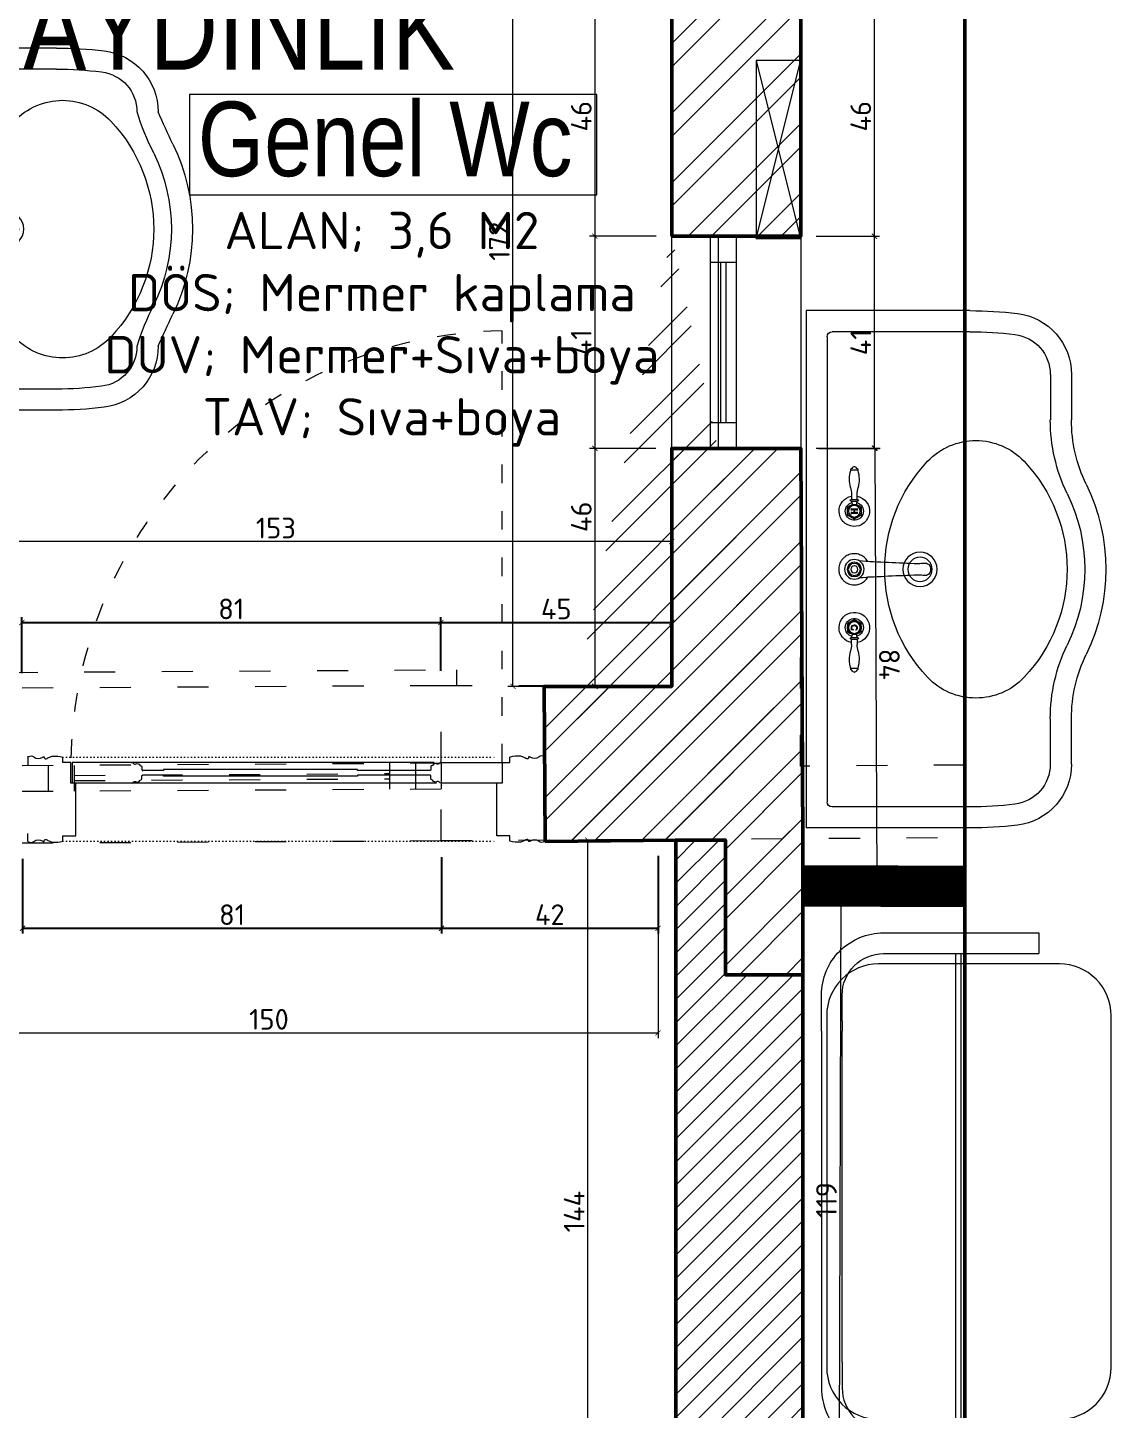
# Model space of a CAD drawing. Header units: inches. Extents: x -10121 to 9010, y 58067 to 62726.
# Drawn here: x 7789.6 to 7999.3, y 61725.9 to 61993 of the extents above; entities that cross this region are included whole.
import ezdxf

# ---------------------------------------------------------------- set-up
doc = ezdxf.new("R2010")
doc.units = ezdxf.units.IN
doc.linetypes.add('ACAD_ISO03W100', pattern=[30, 12, -18])
doc.linetypes.add('DOT', pattern=[6.35, 0, -6.35])
for name, color, linetype, lineweight in [('A-DUVAR 0.50', 40, 'Continuous', 50), ('A-KAPI A DOGR 0.13', 73, 'Continuous', 13), ('A-KAPI A DOGR 0.20', 46, 'Continuous', 20), ('A-KAPI NOKT', 35, 'DOT', 9), ('A-PRODUCT', 7, 'Continuous', 9), ('A-YAZI 0.15', 190, 'Continuous', 15), ('Auto-Aksesuar', 6, 'Continuous', 5), ('Auto-Cam', 140, 'Continuous', 9), ('Auto-Metal', 71, 'Continuous', 18), ('Auto-Olcu', 33, 'Continuous', 15), ('Auto-Silik_Cizgiler', 47, 'Continuous', 9), ('Auto-SilikCizgiler', 251, 'Continuous', 9), ('Auto-Tefris', 32, 'Continuous', 9), ('Auto-Vitrifiye', 8, 'Continuous', 9), ('Auto-Yazi', 7, 'Continuous', 20), ('PEN', 151, 'Continuous', 20), ('yazi mekan 020', 9, 'Continuous', 20)]:
    doc.layers.add(name, color=color, linetype=linetype, lineweight=lineweight)
doc.styles.add('1-20', font='isocpeur.ttf', dxfattribs={"height": 4})
doc.styles.add('STYLE1', font='technic_.ttf')
doc.styles.add('swis721cnbt10', font='isocpeur.ttf', dxfattribs={"height": 10})
doc.styles.add('swis721cnbt20', font='swissck.ttf', dxfattribs={"height": 20})
doc.dimstyles.new('ölçü 1_20', dxfattribs={"dimtxt": 4, "dimasz": 1, "dimexe": 1, "dimexo": 3, "dimtad": 1, "dimdec": 0, "dimtxsty": '1-20', "dimblk": 'ARCHTICK', "dimcen": 1.5, "dimclrd": 256, "dimclre": 256, "dimclrt": 256, "dimadec": 0, "dimazin": 0, "dimtfac": 1, "dimtdec": 0, "dimtmove": 0, "dimatfit": 3, "dimldrblk": 'ARCHTICK', "dimfxl": 1, "dimlwd": -1, "dimlwe": -1, "dimarcsym": 0})
pattern_1 = [(45, (-13463.558, 83650.127), (-6.735192, 6.735192), []), (45, (-13459.067, 83650.127), (-6.735192, 6.735192), [])]

# ---------------------------------------------------------------- blocks, each defined once
blk = doc.blocks.new('_ARCHTICK')
at = {"color": 0, "linetype": 'ByBlock', "const_width": 0.15}
blk.add_lwpolyline([(-0.5, -0.5), (0.5, 0.5)], dxfattribs=at)
blk = doc.blocks.new('*D693')
at = {"layer": 'Auto-Olcu', "ltscale": 5, "transparency": 16777216}
for p, q in [((7911.43, 61832.88), (7911.43, 61797.65)), ((7761.01, 61832), (7761.01, 61797.65)), ((7761.01, 61798.65), (7911.43, 61798.65))]:
    blk.add_line(p, q, dxfattribs=at)
at = {"layer": 'DEFPOINTS', "color": 0, "ltscale": 5, "transparency": 16777216}
for p in [(7911.43, 61835.88), (7761.01, 61835), (7911.43, 61798.65)]:
    blk.add_point(p, dxfattribs=at)
at = {"layer": 'Auto-Olcu', "ltscale": 5, "transparency": 16777216, "rotation": 180}
blk.add_blockref('_ARCHTICK', (7761.01, 61798.65), dxfattribs=at)
at = {"layer": 'Auto-Olcu', "ltscale": 5, "transparency": 16777216}
blk.add_blockref('_ARCHTICK', (7911.43, 61798.65), dxfattribs=at)
at = {"layer": 'Auto-Olcu', "ltscale": 5, "transparency": 16777216, "insert": (7836.22, 61801.28), "char_height": 4, "attachment_point": 5, "style": '1-20'}
blk.add_mtext('150', dxfattribs=at)
blk = doc.blocks.new('*D700')
at = {"layer": 'Auto-Olcu', "ltscale": 5, "transparency": 16777216}
for p, q in [((7911.08, 61999.05), (7898.21, 61999.05)), ((7899.21, 61999.05), (7899.21, 61952.64)), ((7911.08, 61952.64), (7898.21, 61952.64))]:
    blk.add_line(p, q, dxfattribs=at)
at = {"layer": 'DEFPOINTS', "color": 0, "ltscale": 5, "transparency": 16777216}
for p in [(7914.08, 61999.05), (7899.21, 61952.64), (7914.08, 61952.64)]:
    blk.add_point(p, dxfattribs=at)
at = {"layer": 'Auto-Olcu', "ltscale": 5, "transparency": 16777216}
for p, rotation in [((7899.21, 61999.05), 90), ((7899.21, 61952.64), 270)]:
    blk.add_blockref('_ARCHTICK', p, dxfattribs=dict(at, rotation=rotation))
at = {"layer": 'Auto-Olcu', "ltscale": 5, "transparency": 16777216, "insert": (7896.59, 61975.84), "char_height": 4, "attachment_point": 5, "rotation": 90, "style": '1-20'}
blk.add_mtext('46', dxfattribs=at)
blk = doc.blocks.new('*D701')
at = {"layer": 'Auto-Olcu', "ltscale": 5, "transparency": 16777216}
for p, q in [((7911.08, 61952.64), (7898.21, 61952.64)), ((7899.21, 61952.64), (7899.21, 61911.64)), ((7911.01, 61911.64), (7898.21, 61911.64))]:
    blk.add_line(p, q, dxfattribs=at)
at = {"layer": 'DEFPOINTS', "color": 0, "ltscale": 5, "transparency": 16777216}
for p in [(7914.08, 61952.64), (7899.21, 61911.64), (7914.01, 61911.64)]:
    blk.add_point(p, dxfattribs=at)
at = {"layer": 'Auto-Olcu', "ltscale": 5, "transparency": 16777216}
for p, rotation in [((7899.21, 61952.64), 90), ((7899.21, 61911.64), 270)]:
    blk.add_blockref('_ARCHTICK', p, dxfattribs=dict(at, rotation=rotation))
at = {"layer": 'Auto-Olcu', "ltscale": 5, "transparency": 16777216, "insert": (7896.59, 61932.14), "char_height": 4, "attachment_point": 5, "rotation": 90, "style": '1-20'}
blk.add_mtext('41', dxfattribs=at)
blk = doc.blocks.new('*D702')
at = {"layer": 'Auto-Olcu', "ltscale": 5, "transparency": 16777216}
for p, q in [((7911.01, 61911.64), (7898.21, 61911.64)), ((7899.21, 61911.64), (7899.21, 61865.64)), ((7911.09, 61865.64), (7898.21, 61865.64))]:
    blk.add_line(p, q, dxfattribs=at)
at = {"layer": 'DEFPOINTS', "color": 0, "ltscale": 5, "transparency": 16777216}
for p in [(7914.01, 61911.64), (7899.21, 61865.64), (7914.09, 61865.64)]:
    blk.add_point(p, dxfattribs=at)
at = {"layer": 'Auto-Olcu', "ltscale": 5, "transparency": 16777216}
for p, rotation in [((7899.21, 61911.64), 90), ((7899.21, 61865.64), 270)]:
    blk.add_blockref('_ARCHTICK', p, dxfattribs=dict(at, rotation=rotation))
at = {"layer": 'Auto-Olcu', "ltscale": 5, "transparency": 16777216, "insert": (7896.59, 61898.41), "char_height": 4, "attachment_point": 5, "rotation": 90, "style": '1-20'}
blk.add_mtext('46', dxfattribs=at)
blk = doc.blocks.new('*D703')
at = {"layer": 'Auto-Olcu', "ltscale": 5, "transparency": 16777216}
for p, q in [((7911.25, 62037.68), (7882.39, 62037.68)), ((7883.39, 61865.64), (7883.39, 62037.68)), ((7911.09, 61865.64), (7882.39, 61865.64))]:
    blk.add_line(p, q, dxfattribs=at)
at = {"layer": 'DEFPOINTS', "color": 0, "ltscale": 5, "transparency": 16777216}
for p in [(7883.39, 62037.68), (7914.25, 62037.68, 0.43), (7914.09, 61865.64)]:
    blk.add_point(p, dxfattribs=at)
at = {"layer": 'Auto-Olcu', "ltscale": 5, "transparency": 16777216}
for p, rotation in [((7883.39, 62037.68), 90), ((7883.39, 61865.64), 270)]:
    blk.add_blockref('_ARCHTICK', p, dxfattribs=dict(at, rotation=rotation))
at = {"layer": 'Auto-Olcu', "ltscale": 5, "transparency": 16777216, "insert": (7880.76, 61951.66), "char_height": 4, "attachment_point": 5, "rotation": 90, "style": '1-20'}
blk.add_mtext('172', dxfattribs=at)
blk = doc.blocks.new('*D708')
at = {"layer": 'Auto-Olcu', "ltscale": 5, "transparency": 16777216}
for p, q in [((7761.01, 61868.64), (7761.01, 61894.61)), ((7914.09, 61868.64), (7914.09, 61894.61)), ((7914.09, 61893.61), (7761.01, 61893.61))]:
    blk.add_line(p, q, dxfattribs=at)
at = {"layer": 'DEFPOINTS', "color": 0, "ltscale": 5, "transparency": 16777216}
for p in [(7761.01, 61893.61), (7761.01, 61865.64), (7914.09, 61865.64)]:
    blk.add_point(p, dxfattribs=at)
at = {"layer": 'Auto-Olcu', "ltscale": 5, "transparency": 16777216, "rotation": 180}
blk.add_blockref('_ARCHTICK', (7761.01, 61893.61), dxfattribs=at)
at = {"layer": 'Auto-Olcu', "ltscale": 5, "transparency": 16777216}
blk.add_blockref('_ARCHTICK', (7914.09, 61893.61), dxfattribs=at)
at = {"layer": 'Auto-Olcu', "ltscale": 5, "transparency": 16777216, "insert": (7837.55, 61896.24), "char_height": 4, "attachment_point": 5, "style": '1-20'}
blk.add_mtext('153', dxfattribs=at)
blk = doc.blocks.new('*D712')
at = {"layer": 'Auto-Olcu', "ltscale": 5, "transparency": 16777216}
for p, q in [((7942.01, 61952.64), (7954.25, 61952.64)), ((7953.25, 61911.64), (7953.25, 61952.64)), ((7942.45, 61911.64), (7954.25, 61911.64))]:
    blk.add_line(p, q, dxfattribs=at)
at = {"layer": 'DEFPOINTS', "color": 0, "ltscale": 5, "transparency": 16777216}
for p in [(7939.01, 61952.64), (7953.25, 61952.64), (7939.45, 61911.64)]:
    blk.add_point(p, dxfattribs=at)
at = {"layer": 'Auto-Olcu', "ltscale": 5, "transparency": 16777216}
for p, rotation in [((7953.25, 61952.64), 90), ((7953.25, 61911.64), 270)]:
    blk.add_blockref('_ARCHTICK', p, dxfattribs=dict(at, rotation=rotation))
at = {"layer": 'Auto-Olcu', "ltscale": 5, "transparency": 16777216, "insert": (7950.62, 61932.14), "char_height": 4, "attachment_point": 5, "rotation": 90, "style": '1-20'}
blk.add_mtext('41', dxfattribs=at)
blk = doc.blocks.new('*D713')
at = {"layer": 'Auto-Olcu', "ltscale": 5, "transparency": 16777216}
for p, q in [((7942.01, 61999.05), (7954.25, 61999.05)), ((7953.25, 61952.64), (7953.25, 61999.05)), ((7942.01, 61952.64), (7954.25, 61952.64))]:
    blk.add_line(p, q, dxfattribs=at)
at = {"layer": 'DEFPOINTS', "color": 0, "ltscale": 5, "transparency": 16777216}
for p in [(7939.01, 61999.05), (7953.25, 61999.05), (7939.01, 61952.64)]:
    blk.add_point(p, dxfattribs=at)
at = {"layer": 'Auto-Olcu', "ltscale": 5, "transparency": 16777216}
for p, rotation in [((7953.25, 61999.05), 90), ((7953.25, 61952.64), 270)]:
    blk.add_blockref('_ARCHTICK', p, dxfattribs=dict(at, rotation=rotation))
at = {"layer": 'Auto-Olcu', "ltscale": 5, "transparency": 16777216, "insert": (7950.62, 61975.84), "char_height": 4, "attachment_point": 5, "rotation": 90, "style": '1-20'}
blk.add_mtext('46', dxfattribs=at)
blk = doc.blocks.new('*D719')
at = {"layer": 'Auto-Olcu', "ltscale": 5, "transparency": 16777216}
for p, q in [((7942.37, 61825.81), (7947.8, 61825.79)), ((7946.8, 61825.79), (7946.43, 61706.87)), ((7942, 61706.88), (7947.43, 61706.86))]:
    blk.add_line(p, q, dxfattribs=at)
at = {"layer": 'DEFPOINTS', "color": 0, "ltscale": 5, "transparency": 16777216}
for p in [(7939.37, 61825.82), (7939, 61706.89), (7946.43, 61706.87)]:
    blk.add_point(p, dxfattribs=at)
at = {"layer": 'Auto-Olcu', "ltscale": 5, "transparency": 16777216}
for p, rotation in [((7946.8, 61825.79), 89.82435780464125), ((7946.43, 61706.87), 269.8243578046412)]:
    blk.add_blockref('_ARCHTICK', p, dxfattribs=dict(at, rotation=rotation))
at = {"layer": 'Auto-Olcu', "ltscale": 5, "transparency": 16777216, "insert": (7943.99, 61766.34), "char_height": 4, "attachment_point": 5, "rotation": 89.8244, "style": '1-20'}
blk.add_mtext('119', dxfattribs=at)
blk = doc.blocks.new('*D720')
at = {"layer": 'Auto-Olcu', "ltscale": 5, "transparency": 16777216}
for p, q in [((7942.01, 61911.65), (7954.35, 61911.7)), ((7953.35, 61911.7), (7953.7, 61828.08)), ((7942.35, 61828.03), (7954.7, 61828.08))]:
    blk.add_line(p, q, dxfattribs=at)
at = {"layer": 'DEFPOINTS', "color": 0, "ltscale": 5, "transparency": 16777216}
for p in [(7939.01, 61911.64), (7939.35, 61828.02), (7953.7, 61828.08)]:
    blk.add_point(p, dxfattribs=at)
at = {"layer": 'Auto-Olcu', "ltscale": 5, "transparency": 16777216}
for p, rotation in [((7953.35, 61911.7), 90.23833155565073), ((7953.7, 61828.08), 270.2383315556507)]:
    blk.add_blockref('_ARCHTICK', p, dxfattribs=dict(at, rotation=rotation))
at = {"layer": 'Auto-Olcu', "ltscale": 5, "transparency": 16777216, "insert": (7956.15, 61869.9), "char_height": 4, "attachment_point": 5, "rotation": 270.2383, "style": '1-20'}
blk.add_mtext('84', dxfattribs=at)
blk = doc.blocks.new('*D722')
at = {"layer": 'Auto-Olcu', "ltscale": 5, "transparency": 16777216}
for p, q in [((7911.9, 61835.9), (7896.85, 61835.9)), ((7897.85, 61692.32), (7897.85, 61835.9)), ((7911.9, 61692.32), (7896.85, 61692.32))]:
    blk.add_line(p, q, dxfattribs=at)
at = {"layer": 'DEFPOINTS', "color": 0, "ltscale": 5, "transparency": 16777216}
for p in [(7897.85, 61835.9), (7914.9, 61835.9), (7914.9, 61692.32)]:
    blk.add_point(p, dxfattribs=at)
at = {"layer": 'Auto-Olcu', "ltscale": 5, "transparency": 16777216}
for p, rotation in [((7897.85, 61835.9), 90), ((7897.85, 61692.32), 270)]:
    blk.add_blockref('_ARCHTICK', p, dxfattribs=dict(at, rotation=rotation))
at = {"layer": 'Auto-Olcu', "ltscale": 5, "transparency": 16777216, "insert": (7895.22, 61764.11), "char_height": 4, "attachment_point": 5, "rotation": 90, "style": '1-20'}
blk.add_mtext('144', dxfattribs=at)
blk = doc.blocks.new('planduravit')
at = {"layer": 'Auto-Aksesuar'}
for p, q in [((24396.92, 259.83, 37.37), (24405.51, 225.42, 37.37)), ((24396.92, 225.42, 37.37), (24405.51, 259.67, 37.67))]:
    blk.add_line(p, q, dxfattribs=at)
at = {"layer": 'Auto-Aksesuar', "elevation": 37.37}
blk.add_lwpolyline([(24405.51, 225.42), (24405.51, 259.83), (24396.92, 259.83), (24396.92, 225.42)], close=True, dxfattribs=at)
blk = doc.blocks.new('FGHGJ')
at = {"layer": 'Auto-Silik_Cizgiler'}
for p, q in [((18004.15, -6697.32), (18004.15, -6605.32)), ((18005.15, -6697.32), (18005.15, -6605.32))]:
    blk.add_line(p, q, dxfattribs=at)
at = {"layer": 'Auto-Tefris'}
blk.add_lwpolyline([(17979.15, -6617.32), (17979.15, -6685.32, 0.414214), (17989.15, -6695.32), (18024.15, -6695.32, 0.414214), (18034.15, -6685.32), (18034.15, -6617.32, 0.414214), (18024.15, -6607.32), (17989.15, -6607.32, 0.414214)], format="xyb", close=True, dxfattribs=at)
at = {"layer": 'Auto-Yazi'}
for p, q in [((18020.15, -6601.32), (18020.15, -6605.32)), ((17978.15, -6620.32), (17978.15, -6618.32)), ((17978.15, -6620.32), (17978.15, -6684.32)), ((17982.15, -6618.32), (17982.15, -6620.32)), ((17982.15, -6684.32), (17982.15, -6620.32)), ((18020.15, -6701.32), (18020.15, -6697.32))]:
    blk.add_line(p, q, dxfattribs=at)
for points in [[(17978.15, -6618.32), (17978.15, -6613.32, -0.414214), (17990.15, -6601.32), (18020.15, -6601.32)], [(17978.15, -6618.32), (17978.15, -6613.32, -0.414214), (17990.15, -6601.32), (18020.15, -6601.32)], [(17982.15, -6618.32), (17982.15, -6613.32, -0.414214), (17990.15, -6605.32), (18020.15, -6605.32)], [(17978.15, -6684.32), (17978.15, -6689.32, 0.414214), (17990.15, -6701.32), (18020.15, -6701.32)], [(17978.15, -6684.32), (17978.15, -6689.32, 0.414214), (17990.15, -6701.32), (18020.15, -6701.32)], [(17982.15, -6684.32), (17982.15, -6689.32, 0.414214), (17990.15, -6697.32), (18020.15, -6697.32)]]:
    blk.add_lwpolyline(points, format="xyb", dxfattribs=at)
blk = doc.blocks.new('lava')
for p, q in [((-50, -31.63), (-50, 0)), ((-50, 0), (50, 0)), ((50, -31.63), (50, 0)), ((-45.91, -31.63), (-45.91, -5.03)), ((-44.96, -4.08), (44.96, -4.08)), ((45.91, -31.63), (45.91, -5.03)), ((-37.65, -47.22), (-28.87, -47.22)), ((37.65, -47.22), (28.87, -47.22)), ((-37.65, -51.3), (-28.87, -51.3)), ((37.65, -51.3), (28.87, -51.3))]:
    blk.add_line(p, q)
for centre, radius in [((0, -9.33), 1.9), ((0, -22.03), 3.3), ((0, -22.03), 2.35)]:
    blk.add_circle(centre, radius)
for centre, radius, start, end in [((-44.96, -5.03), 0.95, 90, 180), ((44.96, -5.03), 0.95, 0, 90), ((0, -45.6), 30.4, 46.6377, 133.3623), ((-12.07, -32.82), 12.82, 133.3623, 226.6377), ((12.07, -32.82), 12.82, 313.3623, 46.6377), ((26, -31.63), 76, 180, 186.9781), ((26, -31.63), 71.92, 180, 186.9781), ((-26, -31.63), 71.92, 353.0219, 0), ((-26, -31.63), 76, 353.0219, 0), ((-37.65, -39.42), 11.88, 186.9781, 270), ((-37.65, -39.42), 7.79, 186.9781, 270), ((0, -20.05), 30.4, 226.6377, 313.3623), ((37.65, -39.42), 7.79, 270, 353.0219), ((37.65, -39.42), 11.88, 270, 353.0219), ((-28.87, -79.8), 32.59, 64.1581, 90), ((28.87, -79.8), 32.59, 90, 115.8419), ((0, -20.46), 33.41, 243.9617, 296.0383), ((-28.87, -79.8), 28.5, 64.1581, 90), ((28.87, -79.8), 28.5, 90, 115.8419), ((0, -20.46), 37.49, 243.9831, 296.0169)]:
    blk.add_arc(centre, radius, start, end)
blk = doc.blocks.new('EALS13 TOP')
at = {"layer": 'A-PRODUCT', "linetype": 'Continuous', "lineweight": 15}
for p, q in [((0, 8.91), (0, 8.87)), ((0.07, 9.04), (0.15, 9.08)), ((0.15, 8.7), (0.07, 8.74)), ((0.15, 9.09), (0.17, 9.14)), ((0.17, 8.64), (0.15, 8.69)), ((0.21, 9.16), (0.26, 9.16)), ((0.26, 8.62), (0.21, 8.62)), ((0.27, 8.63), (0.27, 9.15)), ((2.14, 9.11), (2.54, 9.11)), ((2.54, 8.67), (2.14, 8.67)), ((2.54, 9.14), (2.54, 8.64)), ((2.67, 9.14), (2.67, 8.64)), ((2.94, 9.09), (2.92, 9.06)), ((2.92, 8.72), (2.94, 8.69)), ((2.93, 9.06), (2.93, 9.04)), ((2.93, 8.73), (2.93, 8.72)), ((3.11, 9.38), (3.02, 9.23)), ((3.02, 8.55), (3.11, 8.4)), ((3.36, 9.43), (3.19, 9.43)), ((3.23, 9.1), (3.23, 9.1)), ((3.4, 9.11), (3.24, 9.11)), ((3.25, 8.66), (3.4, 8.66)), ((3.28, 9.03), (3.28, 8.74)), ((3.34, 8.9), (3.34, 9.03)), ((3.56, 8.9), (3.34, 8.9)), ((3.34, 8.74), (3.34, 8.88)), ((3.34, 8.88), (3.56, 8.88)), ((3.39, 9.1), (3.4, 9.1)), ((3.4, 8.67), (3.39, 8.67)), ((3.4, 9.1), (3.4, 9.11)), ((3.4, 8.66), (3.4, 8.67)), ((3.65, 9.11), (3.5, 9.11)), ((3.5, 9.11), (3.5, 9.1)), ((3.5, 9.1), (3.51, 9.1)), ((3.51, 8.67), (3.5, 8.67)), ((3.5, 8.67), (3.5, 8.66)), ((3.5, 8.66), (3.64, 8.66)), ((3.7, 9.43), (3.53, 9.43)), ((3.56, 9.03), (3.56, 8.9)), ((3.56, 8.88), (3.56, 8.74)), ((3.62, 8.74), (3.62, 9.03)), ((3.87, 9.23), (3.79, 9.38)), ((3.79, 8.4), (3.87, 8.55)), ((4.04, 8.94), (3.95, 9.09)), ((3.95, 8.69), (4.04, 8.84)), ((11.85, 8.94), (11.94, 9.09)), ((11.94, 8.69), (11.85, 8.84)), ((12.02, 9.23), (12.11, 9.38)), ((12.11, 8.4), (12.02, 8.55)), ((12.19, 9.43), (12.36, 9.43)), ((12.53, 9.43), (12.7, 9.43)), ((12.62, 9.12), (12.6, 9.12)), ((12.62, 8.96), (12.63, 8.96)), ((12.79, 9.38), (12.87, 9.23)), ((12.87, 8.55), (12.79, 8.4)), ((12.95, 9.09), (12.97, 9.06)), ((12.97, 8.72), (12.95, 8.69)), ((12.96, 9.06), (12.96, 9.04)), ((12.96, 8.73), (12.96, 8.72)), ((13.22, 9.14), (13.22, 8.64)), ((13.35, 9.14), (13.35, 8.64)), ((13.75, 9.11), (13.35, 9.11)), ((13.35, 8.67), (13.75, 8.67)), ((15.62, 8.63), (15.62, 9.15)), ((15.69, 9.16), (15.63, 9.16)), ((15.63, 8.62), (15.69, 8.62)), ((15.74, 9.09), (15.72, 9.14)), ((15.72, 8.64), (15.74, 8.69)), ((15.82, 9.04), (15.75, 9.08)), ((15.75, 8.7), (15.82, 8.74)), ((15.89, 8.91), (15.89, 8.87)), ((3.19, 8.35), (3.36, 8.35)), ((3.53, 8.35), (3.7, 8.35)), ((7.35, 7.64), (7.35, 7.65)), ((8.54, 7.64), (8.54, 7.84)), ((12.36, 8.35), (12.19, 8.35)), ((12.7, 8.35), (12.53, 8.35))]:
    blk.add_line(p, q, dxfattribs=at)
at = {"layer": 'A-PRODUCT', "linetype": 'Continuous', "lineweight": 15, "flags": 128}
for points in [[(12.63, 8.96), (12.63, 8.98), (12.62, 9), (12.62, 9.02), (12.62, 9.04), (12.62, 9.06), (12.62, 9.08), (12.62, 9.1), (12.62, 9.12)], [(12.64, 8.77), (12.64, 8.77), (12.64, 8.77), (12.64, 8.77), (12.64, 8.77), (12.63, 8.77), (12.63, 8.77), (12.63, 8.78), (12.63, 8.78)], [(7.48, 3.43), (7.47, 3.37), (7.48, 3.3), (7.51, 3.23), (7.55, 3.16), (7.61, 3.11), (7.68, 3.06), (7.76, 3.03), (7.85, 3.01), (7.95, 3), (8.04, 3.01), (8.13, 3.03), (8.21, 3.06), (8.28, 3.11), (8.34, 3.16), (8.38, 3.23), (8.41, 3.3), (8.42, 3.37), (8.41, 3.43)]]:
    blk.add_lwpolyline(points, dxfattribs=at)
at = {"layer": 'A-PRODUCT', "linetype": 'Continuous', "lineweight": 15}
for centre, radius in [((3.45, 8.89), 0.45), ((7.95, 8.89), 0.556), ((7.95, 8.89), 0.468), ((7.95, 8.89), 0.269), ((12.45, 8.89), 0.45)]:
    blk.add_circle(centre, radius, dxfattribs=at)
for centre, radius, start, end in [((3.45, 8.89), 1.18, 90, 169.2345), ((3.45, 8.89), 1.18, 190.7655, 90), ((12.45, 8.89), 1.18, 90, 349.2345), ((12.45, 8.89), 1.18, 10.7655, 90), ((0.15, 8.91), 0.146, 120.5297, 180), ((0.15, 8.87), 0.146, 180, 239.4703), ((0.14, 9.09), 0.00984, 300.5297, 339.5843), ((0.14, 8.69), 0.00984, 20.4157, 59.4703), ((0.21, 9.12), 0.0394, 90, 159.5843), ((0.21, 8.65), 0.0394, 200.4157, 270), ((0.26, 9.15), 0.00984, 0, 90), ((0.26, 8.63), 0.00984, 270, 0), ((0.33, 9.08), 0.0787, 107.1713, 135.2349), ((0.33, 8.7), 0.0787, 224.7651, 252.8287), ((1, 6.9), 2.36, 75.0694, 107.1713), ((1, 10.88), 2.36, 252.8287, 284.9306), ((2.14, 11.17), 2.06, 255.0694, 270), ((2.14, 6.61), 2.06, 90, 104.9306), ((2.61, 9.14), 0.0652, 4.3243, 180), ((2.61, 8.64), 0.0652, 180, 355.6757), ((2.68, 9.14), 0.00984, 184.3243, 238.9168), ((2.68, 8.64), 0.00984, 121.0832, 175.6757), ((2.94, 9.56), 0.504, 238.9168, 268.9033), ((2.94, 8.21), 0.504, 91.0967, 121.0832), ((3.45, 8.89), 0.701, 196.4425, 90), ((3.45, 8.89), 0.701, 90, 163.5575), ((3.45, 8.89), 0.546, 198.2475, 161.7525), ((3.45, 8.89), 0.599, 116.1747, 123.8253), ((3.12, 9.37), 0.0197, 123.8253, 150), ((3.19, 9.41), 0.0197, 90, 116.1747), ((3.45, 8.89), 0.303, 132.3981, 135.8175), ((3.45, 8.89), 0.303, 225.6237, 229.1724), ((3.45, 8.89), 0.303, 310.8276, 314.7446), ((3.45, 8.89), 0.303, 44.0267, 47.6019), ((3.7, 9.41), 0.0197, 63.8253, 90), ((3.45, 8.89), 0.599, 56.1747, 63.8253), ((3.77, 9.37), 0.0197, 30, 56.1747), ((4.02, 8.93), 0.0197, 3.8253, 30), ((3.45, 8.89), 0.599, 356.1747, 3.8253), ((4.02, 8.85), 0.0197, 330, 356.1747), ((12.45, 8.89), 0.701, 90, 343.5575), ((11.87, 8.93), 0.0197, 150, 176.1747), ((12.45, 8.89), 0.599, 176.1747, 183.8253), ((11.87, 8.85), 0.0197, 183.8253, 210), ((12.45, 8.89), 0.546, 18.2475, 341.7525), ((12.45, 8.89), 0.599, 116.1747, 123.8253), ((12.12, 9.37), 0.0197, 123.8253, 150), ((12.19, 9.41), 0.0197, 90, 116.1747), ((12.45, 8.89), 0.701, 16.4425, 90), ((12.7, 9.41), 0.0197, 63.8253, 90), ((12.45, 8.89), 0.599, 56.1747, 63.8253), ((12.77, 9.37), 0.0197, 30, 56.1747), ((12.95, 9.56), 0.504, 271.0967, 301.0832), ((12.95, 8.21), 0.504, 58.9168, 88.9033), ((13.21, 9.14), 0.00984, 301.0832, 355.6757), ((13.21, 8.64), 0.00984, 4.3243, 58.9168), ((13.28, 9.14), 0.0652, 0, 175.6757), ((13.28, 8.64), 0.0652, 184.3243, 0), ((13.75, 11.17), 2.06, 270, 284.9306), ((13.75, 6.61), 2.06, 75.0694, 90), ((14.89, 6.9), 2.36, 72.8287, 104.9306), ((14.89, 10.88), 2.36, 255.0694, 287.1713), ((15.56, 9.08), 0.0787, 44.7651, 72.8287), ((15.56, 8.7), 0.0787, 287.1713, 315.2349), ((15.63, 9.15), 0.00984, 90, 180), ((15.63, 8.63), 0.00984, 180, 270), ((15.69, 9.12), 0.0394, 20.4157, 90), ((15.69, 8.65), 0.0394, 270, 339.5843), ((15.75, 9.09), 0.00984, 200.4157, 239.4703), ((15.75, 8.69), 0.00984, 120.5297, 159.5843), ((15.74, 8.91), 0.146, 0, 59.4703), ((15.74, 8.87), 0.146, 300.5297, 0), ((3.12, 8.41), 0.0197, 210, 236.1747), ((3.45, 8.89), 0.599, 236.1747, 243.8253), ((3.19, 8.37), 0.0197, 243.8253, 270), ((3.7, 8.37), 0.0197, 270, 296.1747), ((3.45, 8.89), 0.599, 296.1747, 303.8253), ((3.77, 8.41), 0.0197, 303.8253, 330), ((-118.47, 0.3), 126.04, 1.6674, 3.7502), ((133.72, 0.32), 125.4, 176.2418, 178.3345), ((12.12, 8.41), 0.0197, 210, 236.1747), ((12.45, 8.89), 0.599, 236.1747, 243.8253), ((12.19, 8.37), 0.0197, 243.8253, 270), ((12.7, 8.37), 0.0197, 270, 296.1747), ((12.45, 8.89), 0.599, 296.1747, 303.8253), ((12.77, 8.41), 0.0197, 303.8253, 330), ((-2.01, 4.36), 9.54, 354.426, 357.6391), ((17.9, 4.36), 9.54, 182.3609, 185.574)]:
    blk.add_arc(centre, radius, start, end, dxfattribs=at)
for points, knots in [([(7.34, 7.85), (7.33, 7.85), (7.26, 7.89), (7.15, 7.98), (7.01, 8.12), (6.89, 8.29), (6.81, 8.48), (6.75, 8.67), (6.73, 8.88), (6.75, 9.08), (6.8, 9.28), (6.88, 9.46), (6.99, 9.63), (7.13, 9.78), (7.29, 9.91), (7.47, 10.01), (7.67, 10.07), (7.83, 10.09), (7.92, 10.1), (7.95, 10.1)], [0, 0, 0, 0, 0.008598, 0.073031, 0.137513, 0.201995, 0.266359, 0.330723, 0.394899, 0.459075, 0.523345, 0.587615, 0.652249, 0.716883, 0.781671, 0.846458, 0.910965, 0.975471, 1, 1, 1, 1]), ([(7.95, 10.1), (8, 10.09), (8.11, 10.09), (8.28, 10.05), (8.46, 9.99), (8.64, 9.89), (8.79, 9.76), (8.93, 9.6), (9.03, 9.43), (9.11, 9.24), (9.15, 9.04), (9.16, 8.83), (9.13, 8.63), (9.07, 8.43), (8.98, 8.25), (8.86, 8.09), (8.71, 7.95), (8.6, 7.88), (8.55, 7.85)], [0, 0, 0, 0, 0.051869, 0.103738, 0.167682, 0.231626, 0.295813, 0.36, 0.424601, 0.489202, 0.553994, 0.618786, 0.68333, 0.747874, 0.812151, 0.876428, 0.940732, 1, 1, 1, 1]), ([(2.93, 9.05), (2.93, 9.05), (2.93, 9.05), (2.93, 9.03), (2.92, 9), (2.92, 8.95), (2.92, 8.89), (2.92, 8.83), (2.92, 8.78), (2.93, 8.75), (2.93, 8.72), (2.93, 8.72), (2.93, 8.72)], [0, 0, 0, 0, 0.073755, 0.179468, 0.285736, 0.393231, 0.500653, 0.607115, 0.713548, 0.820929, 0.928463, 1, 1, 1, 1]), ([(3.23, 9.1), (3.23, 9.1), (3.24, 9.1), (3.25, 9.1), (3.26, 9.09), (3.26, 9.09)], [0, 0, 0, 0, 0.349165, 0.67036, 1, 1, 1, 1]), ([(3.27, 8.69), (3.27, 8.69), (3.26, 8.68), (3.25, 8.67), (3.24, 8.67), (3.23, 8.67)], [0, 0, 0, 0, 0.3797628, 0.7498756, 1, 1, 1, 1]), ([(3.26, 9.09), (3.26, 9.09), (3.27, 9.09), (3.27, 9.08), (3.27, 9.08), (3.27, 9.08)], [0, 0, 0, 0, 0.335361, 0.600399, 1, 1, 1, 1]), ([(3.27, 9.08), (3.28, 9.07), (3.28, 9.06), (3.28, 9.05), (3.28, 9.04), (3.28, 9.03)], [0, 0, 0, 0, 0.248928, 0.623529, 1, 1, 1, 1]), ([(3.28, 8.74), (3.28, 8.73), (3.28, 8.72), (3.28, 8.7), (3.27, 8.69), (3.27, 8.69)], [0, 0, 0, 0, 0.490581, 0.741034, 1, 1, 1, 1]), ([(3.34, 9.03), (3.34, 9.04), (3.34, 9.05), (3.34, 9.06), (3.34, 9.08), (3.35, 9.09), (3.36, 9.09), (3.36, 9.09)], [0, 0, 0, 0, 0.2509276, 0.5019919, 0.716414, 0.8571954, 1, 1, 1, 1]), ([(3.35, 8.7), (3.34, 8.7), (3.34, 8.71), (3.34, 8.72), (3.34, 8.74), (3.34, 8.74)], [0, 0, 0, 0, 0.249243, 0.623767, 1, 1, 1, 1]), ([(3.36, 8.68), (3.36, 8.68), (3.35, 8.68), (3.35, 8.69), (3.35, 8.69), (3.35, 8.7), (3.35, 8.7)], [0, 0, 0, 0, 0.252115, 0.504978, 0.933337, 1, 1, 1, 1]), ([(3.36, 9.09), (3.36, 9.09), (3.37, 9.1), (3.38, 9.1), (3.38, 9.1), (3.39, 9.1)], [0, 0, 0, 0, 0.2512057, 0.5030469, 1, 1, 1, 1]), ([(3.39, 8.67), (3.39, 8.67), (3.38, 8.67), (3.37, 8.68), (3.36, 8.68), (3.36, 8.68)], [0, 0, 0, 0, 0.251458, 0.503645, 1, 1, 1, 1]), ([(3.51, 9.1), (3.52, 9.1), (3.52, 9.1), (3.53, 9.1), (3.54, 9.09), (3.54, 9.09)], [0, 0, 0, 0, 0.251355, 0.503428, 1, 1, 1, 1]), ([(3.55, 8.69), (3.55, 8.69), (3.54, 8.68), (3.53, 8.67), (3.52, 8.67), (3.51, 8.67)], [0, 0, 0, 0, 0.37635, 0.716192, 1, 1, 1, 1]), ([(3.54, 9.09), (3.55, 9.09), (3.55, 9.09), (3.55, 9.09), (3.56, 9.08), (3.56, 9.08), (3.56, 9.08)], [0, 0, 0, 0, 0.252247, 0.505366, 0.938528, 1, 1, 1, 1]), ([(3.56, 8.74), (3.56, 8.73), (3.56, 8.72), (3.56, 8.7), (3.56, 8.69), (3.55, 8.69)], [0, 0, 0, 0, 0.490528, 0.740558, 1, 1, 1, 1]), ([(3.56, 9.08), (3.56, 9.07), (3.56, 9.06), (3.56, 9.05), (3.56, 9.04), (3.56, 9.03)], [0, 0, 0, 0, 0.249801, 0.624069, 1, 1, 1, 1]), ([(3.62, 9.03), (3.62, 9.04), (3.62, 9.06), (3.63, 9.08), (3.63, 9.09), (3.64, 9.09), (3.64, 9.09), (3.64, 9.09)], [0, 0, 0, 0, 0.456799, 0.697171, 0.838695, 0.980055, 1, 1, 1, 1]), ([(3.63, 8.7), (3.63, 8.7), (3.63, 8.71), (3.62, 8.72), (3.62, 8.74), (3.62, 8.74)], [0, 0, 0, 0, 0.24833, 0.623199, 1, 1, 1, 1]), ([(3.64, 8.68), (3.64, 8.68), (3.64, 8.68), (3.63, 8.69), (3.63, 8.69), (3.63, 8.7)], [0, 0, 0, 0, 0.367657, 0.615582, 1, 1, 1, 1]), ([(3.64, 9.09), (3.65, 9.09), (3.65, 9.1), (3.66, 9.1), (3.66, 9.1)], [0, 0, 0, 0, 0.49285, 1, 1, 1, 1]), ([(3.66, 8.67), (3.66, 8.68), (3.65, 8.68), (3.64, 8.68), (3.64, 8.68)], [0, 0, 0, 0, 0.4951398, 1, 1, 1, 1]), ([(12.46, 9.12), (12.44, 9.12), (12.39, 9.11), (12.32, 9.08), (12.28, 9.02), (12.25, 8.95), (12.25, 8.91), (12.24, 8.88)], [0, 0, 0, 0, 0.207164, 0.415135, 0.613237, 0.813483, 1, 1, 1, 1]), ([(12.24, 8.88), (12.24, 8.87), (12.25, 8.84), (12.26, 8.79), (12.28, 8.76), (12.29, 8.74)], [0, 0, 0, 0, 0.2513503, 0.5030462, 1, 1, 1, 1]), ([(12.29, 8.74), (12.3, 8.72), (12.33, 8.69), (12.4, 8.66), (12.44, 8.66), (12.46, 8.66)], [0, 0, 0, 0, 0.349515, 0.701334, 1, 1, 1, 1]), ([(12.32, 8.89), (12.32, 8.92), (12.32, 8.98), (12.35, 9.04), (12.39, 9.08), (12.43, 9.1), (12.46, 9.1), (12.47, 9.1)], [0, 0, 0, 0, 0.370968, 0.544608, 0.719933, 0.869131, 1, 1, 1, 1]), ([(12.48, 8.69), (12.46, 8.69), (12.42, 8.69), (12.37, 8.73), (12.34, 8.77), (12.32, 8.83), (12.32, 8.87), (12.32, 8.89)], [0, 0, 0, 0, 0.243602, 0.409353, 0.575204, 0.815374, 1, 1, 1, 1]), ([(12.56, 9.1), (12.55, 9.11), (12.53, 9.11), (12.5, 9.12), (12.48, 9.12), (12.46, 9.12)], [0, 0, 0, 0, 0.250797, 0.501938, 1, 1, 1, 1]), ([(12.46, 8.66), (12.48, 8.66), (12.53, 8.66), (12.59, 8.7), (12.62, 8.74), (12.64, 8.76), (12.64, 8.77)], [0, 0, 0, 0, 0.320277, 0.583729, 0.922646, 1, 1, 1, 1]), ([(12.47, 9.1), (12.49, 9.1), (12.52, 9.1), (12.56, 9.08), (12.59, 9.03), (12.61, 8.99), (12.62, 8.96)], [0, 0, 0, 0, 0.213461, 0.428648, 0.62417, 1, 1, 1, 1]), ([(12.63, 8.78), (12.62, 8.76), (12.6, 8.73), (12.55, 8.7), (12.51, 8.69), (12.49, 8.69), (12.48, 8.69)], [0, 0, 0, 0, 0.313846, 0.63154, 0.917361, 1, 1, 1, 1]), ([(12.58, 9.1), (12.57, 9.1), (12.57, 9.1), (12.56, 9.1), (12.56, 9.1), (12.56, 9.1)], [0, 0, 0, 0, 0.251254, 0.502501, 1, 1, 1, 1]), ([(12.59, 9.1), (12.59, 9.1), (12.59, 9.1), (12.58, 9.1), (12.58, 9.1), (12.58, 9.1)], [0, 0, 0, 0, 0.251027, 0.683139, 1, 1, 1, 1]), ([(12.6, 9.12), (12.6, 9.12), (12.6, 9.11), (12.6, 9.11), (12.59, 9.1), (12.59, 9.1)], [0, 0, 0, 0, 0.385246, 0.656489, 1, 1, 1, 1]), ([(12.96, 9.05), (12.96, 9.05), (12.96, 9.05), (12.96, 9.03), (12.97, 9), (12.97, 8.95), (12.97, 8.89), (12.97, 8.83), (12.97, 8.78), (12.96, 8.75), (12.96, 8.72), (12.96, 8.72), (12.96, 8.72)], [0, 0, 0, 0, 0.073755, 0.179468, 0.285736, 0.393231, 0.500653, 0.607115, 0.713548, 0.820929, 0.928463, 1, 1, 1, 1])]:
    blk.add_open_spline(points, degree=3, knots=knots, dxfattribs=at)
blk = doc.blocks.new('JLKUI')
for p, q in [((8685.78, -1965.59), (8685.78, -1933.96)), ((8755.78, -1933.96), (8685.78, -1933.96)), ((8755.78, -1965.59), (8755.78, -1933.96)), ((8750.74, -1938.04), (8690.82, -1938.04)), ((8689.87, -1965.59), (8689.87, -1938.99)), ((8751.69, -1965.59), (8751.69, -1938.99))]:
    blk.add_line(p, q)
for centre, radius in [((8720.78, -1943.29), 1.9), ((8720.78, -1955.99), 3.3), ((8720.78, -1955.99), 2.35)]:
    blk.add_circle(centre, radius)
for centre, radius, start, end in [((8690.82, -1938.99), 0.95, 90, 180), ((8750.74, -1938.99), 0.95, 0, 90), ((8720.78, -1979.56), 30.4, 46.6377, 133.3623), ((8708.71, -1966.78), 12.82, 133.3623, 226.6377), ((8732.85, -1966.78), 12.82, 313.3623, 46.6377), ((8761.78, -1965.59), 76, 180, 186.9781), ((8761.78, -1965.59), 71.92, 180, 186.9781), ((8679.78, -1965.59), 71.92, 353.0219, 0), ((8679.78, -1965.59), 76, 353.0219, 0), ((8698.13, -1973.38), 11.88, 186.9781, 270), ((8698.13, -1973.38), 7.79, 186.9781, 270), ((8720.78, -1954), 30.4, 226.6377, 313.3623), ((8743.43, -1973.38), 7.79, 270, 353.0219), ((8743.43, -1973.38), 11.88, 270, 353.0219), ((8683.42, -2028.63), 49.68, 62.8197, 72.7769), ((8758.14, -2028.63), 49.68, 107.2231, 117.1803), ((8590.18, -2228.42), 266.05, 64.5897, 66.06), ((8720.78, -1954.41), 33.41, 243.9617, 296.0383), ((8851.38, -2228.42), 266.05, 113.94, 115.4103), ((8720.78, -1954.41), 37.49, 243.9831, 296.0169)]:
    blk.add_arc(centre, radius, start, end)

msp = doc.modelspace()

# ---------------------------------------------------------------- hatches: boundary and pattern name
at = {"layer": 'Auto-Silik_Cizgiler'}
h = msp.add_hatch(dxfattribs=at)
h.set_pattern_fill('ANSI32', color=256)
h.set_pattern_definition(pattern_1)
edge = h.paths.add_edge_path(flags=17)
edge.add_line((7889.59, 61835.64), (7889.42, 61865.64))
edge.add_line((7889.42, 61865.64), (7914.09, 61865.64))
edge.add_line((7914.09, 61865.64), (7914.09, 61911.64))
edge.add_line((7914.09, 61911.64), (7939.01, 61911.64))
edge.add_line((7939.01, 61911.64), (7939.45, 61836.04))
edge = h.paths.add_edge_path()
edge.add_line((7889.59, 61835.64), (7889.42, 61865.64))
edge.add_line((7889.42, 61865.64), (7914.09, 61865.64))
edge.add_line((7914.09, 61865.64), (7914.09, 61911.64))
edge.add_line((7914.09, 61911.64), (7939.01, 61911.64))
edge.add_line((7939.01, 61911.64), (7939.45, 61836.04))
edge.add_line((7914.08, 61952.64), (7914.08, 61999.05))
edge.add_line((7914.08, 61999.05), (7939.01, 61999.05))
edge.add_line((7939.01, 61999.05), (7939.01, 61952.64))
edge.add_line((7939.01, 61952.64), (7914.01, 61952.64))
h = msp.add_hatch(dxfattribs=at)
h.set_pattern_fill('ANSI32', color=256)
h.set_pattern_definition(pattern_1)
h.paths.add_polyline_path([(7914.89, 61835.88), (7914.89, 61835.92), (7924.46, 61835.92), (7924.46, 61809.89), (7939.45, 61809.89), (7939.45, 61836.04), (7939.01, 61911.64), (7914.09, 61911.64), (7914.09, 61865.64), (7889.42, 61865.64), (7889.59, 61835.72)])
h.paths.add_polyline_path([(7924.46, 61724.14), (7924.46, 61724.13), (7939.45, 61724.13), (7939.45, 61724.14)])
h = msp.add_hatch(dxfattribs=at)
h.set_pattern_fill('ANSI31', color=256)
h.set_pattern_definition([(45, (27518.6635, 50678.4637), (-2.24506403, 2.24506403), [])])
h.paths.add_polyline_path([(7914.76, 61835.92), (7924.46, 61835.98), (7924.46, 61809.89), (7939.45, 61809.89), (7939.52, 61724.14), (7924.46, 61724.14), (7924.46, 61706.89), (7914.9, 61706.89)])

# ---------------------------------------------------------------- linework, layer by layer
at = {"layer": 'A-DUVAR 0.50'}
for p, q in [((7970.77, 62198.05), (7970.77, 60399.84)), ((7889.58, 61835.64), (7889.4, 61865.64)), ((7939.45, 61836.04), (7939.45, 61706.88))]:
    msp.add_line(p, q, dxfattribs=at)
for points in [[(7914.08, 61952.64), (7914.08, 61999.05), (7939.01, 61999.05), (7939.01, 61952.64), (7914.01, 61952.64)], [(7889.59, 61835.64), (7889.42, 61865.64), (7914.09, 61865.64), (7914.09, 61911.64), (7939.01, 61911.64), (7939.45, 61836.04)], [(7970.77, 61689.66), (7914.9, 61689.61), (7914.9, 61835.9), (7889.59, 61835.64)]]:
    msp.add_lwpolyline(points, dxfattribs=at)
at = {"layer": 'A-DUVAR 0.50', "ltscale": 0.8}
msp.add_lwpolyline([(7914.76, 61835.92), (7924.46, 61835.92), (7924.46, 61809.89), (7939.45, 61809.89)], dxfattribs=at)
at = {"layer": 'A-DUVAR 0.50', "color": 3, "const_width": 8}
msp.add_lwpolyline([(7939.35, 61827.07), (7970.77, 61826.97)], dxfattribs=at)
at = {"layer": 'A-KAPI A DOGR 0.13'}
msp.add_line((7869.48, 61850.93), (7882.79, 61850.93), dxfattribs=at)
for points in [[(7868.15, 61850.93), (7798.19, 61850.93), (7798.19, 61846.93)], [(7815.81, 61849.56), (7815.81, 61849.36), (7811.81, 61849.36)], [(7815.81, 61848.3), (7815.81, 61848.5), (7811.81, 61848.5)], [(7853.34, 61849.36), (7853.34, 61849.56), (7815.81, 61849.56)], [(7853.34, 61848.5), (7853.34, 61848.3), (7815.81, 61848.3)], [(7867.34, 61849.36), (7853.34, 61849.36)], [(7867.34, 61848.5), (7853.34, 61848.5)], [(7881.29, 61850.93), (7881.29, 61846.93), (7869.48, 61846.93)]]:
    msp.add_lwpolyline(points, dxfattribs=at)
for points in [[(7809.67, 61850.93, -0.358492), (7809.95, 61850.76, 0.345519), (7810.55, 61850.67, -0.39009), (7811.25, 61850.42, 0.249206), (7811.45, 61850.28, -0.02009), (7811.48, 61850.28)], [(7811.45, 61850.28, -0.367275), (7811.67, 61850.13, -0.496975)], [(7811.67, 61850.13), (7811.67, 61849.49, 0.512658), (7811.81, 61849.36)], [(7811.67, 61847.74), (7811.67, 61848.37, -0.512658), (7811.81, 61848.5)], [(7867.48, 61850.13), (7867.48, 61849.49, -0.512658), (7867.34, 61849.36)], [(7867.48, 61847.74), (7867.48, 61848.37, 0.512658), (7867.34, 61848.5)], [(7867.7, 61850.28, 0.367275), (7867.48, 61850.13, 0.496975)], [(7869.48, 61850.93, 0.358492), (7869.2, 61850.76, -0.345519), (7868.6, 61850.67, 0.39009), (7867.9, 61850.42, -0.249206), (7867.7, 61850.28, 0.02009), (7867.67, 61850.28)], [(7809.67, 61846.93, 0.358492), (7809.95, 61847.1, -0.345519), (7810.55, 61847.19, 0.39009), (7811.25, 61847.44, -0.249206), (7811.45, 61847.58, 0.02009), (7811.48, 61847.58)], [(7811.45, 61847.58, 0.367275), (7811.67, 61847.74, 0.496975)], [(7867.7, 61847.58, -0.367275), (7867.48, 61847.74, -0.496975)], [(7869.48, 61846.93, -0.358492), (7869.2, 61847.1, 0.345519), (7868.6, 61847.19, -0.39009), (7867.9, 61847.44, 0.249206), (7867.7, 61847.58)]]:
    msp.add_lwpolyline(points, format="xyb", dxfattribs=at)
at = {"layer": 'A-KAPI A DOGR 0.20'}
for points in [[(7789.59, 61851.94, -0.441019), (7789.73, 61852.09, -0.237138), (7790.77, 61852.04, 0.374201), (7792.47, 61851.95, -0.132642), (7792.61, 61852.01), (7792.71, 61852.01, -0.41446), (7792.78, 61851.94, 0.383371), (7792.94, 61851.65, 0.155896), (7793.32, 61851.71, 0.0157), (7793.67, 61851.88, -0.035668), (7794.3, 61852.15, -0.075404), (7794.45, 61852.17, -0.050432), (7796.35, 61851.96, -0.285097), (7796.39, 61851.93)], [(7889.59, 61851.94, 0.441019), (7889.46, 61852.09, 0.237138), (7888.42, 61852.04, -0.374201), (7886.72, 61851.95, 0.132642), (7886.58, 61852.01), (7886.48, 61852.01, 0.41446), (7886.41, 61851.94, -0.383371), (7886.25, 61851.65, -0.155896), (7885.87, 61851.71, -0.0157), (7885.52, 61851.88, 0.035668), (7884.89, 61852.15, 0.075404), (7884.74, 61852.17, 0.050432), (7882.84, 61851.96, 0.285097), (7882.79, 61851.93)], [(7789.59, 61835.72, 0.441019), (7789.73, 61835.57, 0.237138), (7790.77, 61835.62, -0.374201), (7792.47, 61835.71, 0.132642), (7792.61, 61835.65), (7792.71, 61835.65, 0.41446), (7792.78, 61835.72, -0.383371), (7792.94, 61836.01, -0.155896), (7793.32, 61835.95, -0.0157), (7793.67, 61835.78, 0.035668), (7794.3, 61835.51, 0.075404), (7794.45, 61835.49, 0.050432), (7796.35, 61835.69, 0.285097), (7796.39, 61835.73)], [(7889.59, 61835.72, -0.441019), (7889.46, 61835.57, -0.237138), (7888.42, 61835.62, 0.374201), (7886.72, 61835.71, -0.132642), (7886.58, 61835.65), (7886.48, 61835.65, -0.41446), (7886.41, 61835.72, 0.383371), (7886.25, 61836.01, 0.155896), (7885.87, 61835.95, 0.0157), (7885.52, 61835.78, -0.035668), (7884.89, 61835.51, -0.075404), (7884.74, 61835.49, -0.050432), (7882.84, 61835.69, -0.285097), (7882.79, 61835.73)]]:
    msp.add_lwpolyline(points, format="xyb", dxfattribs=at)
for points in [[(7789.59, 61851.94), (7789.59, 61850.44)], [(7868.58, 61846.93), (7797.89, 61846.93), (7797.89, 61850.93), (7796.39, 61850.93), (7796.39, 61851.93)], [(7882.79, 61850.93), (7882.79, 61851.93)], [(7882.79, 61850.93), (7882.79, 61851.93)], [(7889.59, 61835.72), (7889.59, 61851.94)], [(7796.39, 61835.73), (7796.39, 61836.76), (7798.89, 61836.76), (7798.89, 61846.93)], [(7882.79, 61835.73), (7882.79, 61836.76), (7880.29, 61836.76), (7880.29, 61846.93)], [(7882.79, 61835.73), (7882.79, 61836.76), (7880.29, 61836.76), (7880.29, 61846.93)], [(7789.59, 61835.72), (7789.59, 61837.22)]]:
    msp.add_lwpolyline(points, dxfattribs=at)
at = {"layer": 'A-KAPI NOKT', "linetype": 'ACAD_ISO03W100', "ltscale": 0.3}
msp.add_line((7881.29, 61850.93), (7881.29, 61934.33), dxfattribs=at)
at = {"layer": 'A-KAPI NOKT', "ltscale": 0.09}
for points in [[(7796.39, 61851.93), (7879.98, 61851.93)], [(7796.39, 61835.69), (7880.03, 61835.69)]]:
    msp.add_lwpolyline(points, dxfattribs=at)
at = {"layer": 'A-KAPI NOKT', "linetype": 'ACAD_ISO03W100', "ltscale": 0.3}
msp.add_arc((7882.57, 61849.65), 84.69, 90.8646, 179.1354, dxfattribs=at)
at = {"layer": 'Auto-Cam'}
for p, q in [((7970.77, 61827.57), (7939.35, 61827.57)), ((7970.77, 61827.07), (7939.35, 61827.07)), ((7970.77, 61826.57), (7939.35, 61826.57))]:
    msp.add_line(p, q, dxfattribs=at)
at = {"layer": 'Auto-Metal'}
for points in [[(7943.85, 61828.02), (7939.35, 61828.02), (7939.35, 61827.62), (7943.95, 61827.62), (7943.95, 61827.92)], [(7943.85, 61825.82), (7939.35, 61825.82), (7939.35, 61826.22), (7943.95, 61826.22), (7943.95, 61825.92)]]:
    msp.add_lwpolyline(points, close=True, dxfattribs=at)
at = {"layer": 'Auto-SilikCizgiler', "color": 1, "linetype": 'ACAD_ISO03W100', "ltscale": 0.5, "true_color": 0xe60000}
for p, q in [((7914.03, 61952.83), (7914.03, 61911.83)), ((7914.03, 61952.83), (7939.03, 61952.83)), ((7939.03, 61952.83), (7939.03, 61911.83)), ((7914.03, 61911.83), (7939.03, 61911.83)), ((7872.53, 61865.85), (7872.51, 61868.85)), ((7869.53, 61835.83), (7869.53, 61865.83)), ((7788.53, 61850.36), (7869.53, 61850.83)), ((7798.53, 61848.42), (7859.53, 61848.77)), ((7788.53, 61845.36), (7869.53, 61845.83)), ((7798.53, 61847.42), (7859.53, 61847.77)), ((7788.53, 61835.36), (7869.53, 61835.83))]:
    msp.add_line(p, q, dxfattribs=at)
for points in [[(7914.03, 61999.24), (7914.03, 61952.83)], [(7939.03, 61952.83), (7939.03, 61999.24)], [(7914.03, 61911.83), (7914.03, 61865.83)], [(7970.77, 61850.42), (7938.98, 61850.23), (7938.98, 61911.83)], [(7939.03, 61850.24), (7939.03, 61850.24), (7939.03, 61911.83)], [(7785.51, 61868.34), (7872.51, 61868.85)], [(7788.53, 61865.36), (7869.53, 61865.83)], [(7869.53, 61865.83), (7914.03, 61865.83)], [(7793.53, 61850.36), (7793.53, 61845.36)], [(7798.53, 61850.36), (7798.53, 61845.36)], [(7859.53, 61850.77), (7859.53, 61845.77)], [(7864.53, 61850.8), (7864.53, 61845.8)], [(7869.53, 61850.83), (7869.53, 61845.83)], [(7869.48, 61835.83), (7970.77, 61836.43)]]:
    msp.add_lwpolyline(points, dxfattribs=at)
at = {"layer": 'PEN'}
for p, q in [((7914.01, 61952.64), (7939.01, 61952.64)), ((7914.01, 61952.64), (7914.01, 61911.64)), ((7939.01, 61952.64), (7939.01, 61911.64)), ((7923.07, 61952.55), (7923.07, 61911.55)), ((7914.01, 61911.64), (7939.01, 61911.64))]:
    msp.add_line(p, q, dxfattribs=at)
for points in [[(7921.51, 61952.64), (7921.51, 61911.64)], [(7926.51, 61952.64), (7926.51, 61911.64)], [(7921.51, 61947.64), (7926.51, 61947.64)], [(7923.51, 61947.64), (7923.51, 61916.64)], [(7924.51, 61947.64), (7924.51, 61916.64)], [(7921.51, 61916.64), (7926.51, 61916.64)]]:
    msp.add_lwpolyline(points, dxfattribs=at)
at = {"layer": 'yazi mekan 020'}
msp.add_lwpolyline([(7820.84, 61960.66), (7899.57, 61960.66), (7899.57, 61980.04), (7820.84, 61980.04)], close=True, dxfattribs=at)

# ---------------------------------------------------------------- block references
at = {"layer": 'A-PRODUCT', "xscale": -2.5, "yscale": 2.5, "zscale": 2.5, "rotation": 90}
msp.add_blockref('EALS13 TOP', (7971.6, 61908.12), dxfattribs=at)
at = {"layer": 'A-YAZI 0.15'}
msp.add_blockref('FGHGJ', (-10035.12, 68419.3), dxfattribs=at)
at = {"layer": 'Auto-Vitrifiye', "color": 1, "xscale": -1, "rotation": 90}
for name, p in [('JLKUI', (5829.53, 70674.8)), ('lava', (7940.05, 61888.26))]:
    msp.add_blockref(name, p, dxfattribs=at)
at = {"layer": 'Auto-Vitrifiye', "color": 1}
msp.add_blockref('planduravit', (-16466.51, 61726.77, -37.37), dxfattribs=at)

# ---------------------------------------------------------------- texts
at = {"layer": 'Auto-SilikCizgiler', "color": 1, "linetype": 'ACAD_ISO03W100', "ltscale": 0.5, "true_color": 0xe60000, "style": 'STYLE1'}
msp.add_text('AYDINLIK', height=16, dxfattribs=at).set_placement((7788.68, 61984.83))
at = {"layer": 'yazi mekan 020', "style": 'swis721cnbt20'}
msp.add_text('Genel Wc', height=14.4, dxfattribs=at).set_placement((7822.46, 61964.25))
at = {"layer": 'yazi mekan 020', "insert": (7858.04, 61957.35), "char_height": 7.2, "attachment_point": 2, "style": 'swis721cnbt10'}
msp.add_mtext('ALAN; 3,6 M2\\P\\pi-165.6,l165.6;DÖS; Mermer kaplama\\PDUV; Mermer+Sıva+boya\\PTAV; Sıva+boya', dxfattribs=at)

# ---------------------------------------------------------------- dimensions: what is measured, and where the dimension line sits
at = {"layer": 'Auto-Olcu', "ltscale": 5}
for base, p1, p2, picture, middle in [((7883.39, 62037.68), (7914.09, 61865.64), (7914.25, 62037.68, 0.43), '*D703', (7880.76, 61951.66)), ((7899.21, 61952.64), (7914.08, 61999.05), (7914.08, 61952.64), '*D700', (7896.59, 61975.84)), ((7953.25, 61999.05), (7939.01, 61952.64), (7939.01, 61999.05), '*D713', (7950.62, 61975.84)), ((7899.21, 61911.64), (7914.08, 61952.64), (7914.01, 61911.64), '*D701', (7896.59, 61932.14)), ((7953.25, 61952.64), (7939.45, 61911.64), (7939.01, 61952.64), '*D712', (7950.62, 61932.14))]:
    dim = msp.add_linear_dim(base=base, p1=p1, p2=p2, angle=90, dimstyle='ölçü 1_20', dxfattribs=at)
    dim.commit()
    dim.dimension.update_dxf_attribs({"geometry": picture, "text_midpoint": middle})
dim = msp.add_linear_dim(base=(7899.21, 61865.64), p1=(7914.01, 61911.64), p2=(7914.09, 61865.64), angle=90, dimstyle='ölçü 1_20', dxfattribs=at)
dim.commit()
dim.dimension.update_dxf_attribs({"geometry": '*D702', "text_midpoint": (7899.21, 61898.41), "dimtype": 160})
for p1, p2, distance, picture, middle in [((7939.01, 61911.64), (7939.35, 61828.02), 14.34, '*D720', (7956.15, 61869.9)), ((7914.9, 61692.32), (7914.9, 61835.9), 17.06, '*D722', (7895.22, 61764.11)), ((7939.37, 61825.82), (7939, 61706.89), 7.43, '*D719', (7943.99, 61766.34))]:
    dim = msp.add_aligned_dim(p1=p1, p2=p2, distance=distance, dimstyle='ölçü 1_20', dxfattribs=at)
    dim.commit()
    dim.dimension.update_dxf_attribs({"geometry": picture, "text_midpoint": middle})
for base, p1, p2, picture, middle in [((7761.01, 61893.61), (7914.09, 61865.64), (7761.01, 61865.64), '*D708', (7837.55, 61896.24)), ((7911.43, 61798.65), (7761.01, 61835), (7911.43, 61835.88), '*D693', (7836.22, 61801.28))]:
    dim = msp.add_linear_dim(base=base, p1=p1, p2=p2, dimstyle='ölçü 1_20', dxfattribs=at)
    dim.commit()
    dim.dimension.update_dxf_attribs({"geometry": picture, "text_midpoint": middle})
for base, p1, p2 in [((7869.42, 61877.98), (7788.42, 61865.16), (7869.42, 61865.64)), ((7914.09, 61877.98), (7869.42, 61865.64), (7914.09, 61865.64)), ((7869.59, 61818.88), (7788.59, 61835.33), (7869.59, 61835.64)), ((7911.43, 61818.88), (7869.59, 61835.64), (7911.43, 61835.88))]:
    msp.add_linear_dim(base=base, p1=p1, p2=p2, dimstyle='ölçü 1_20', dxfattribs=at).render()

doc.saveas('drawing.dxf')
